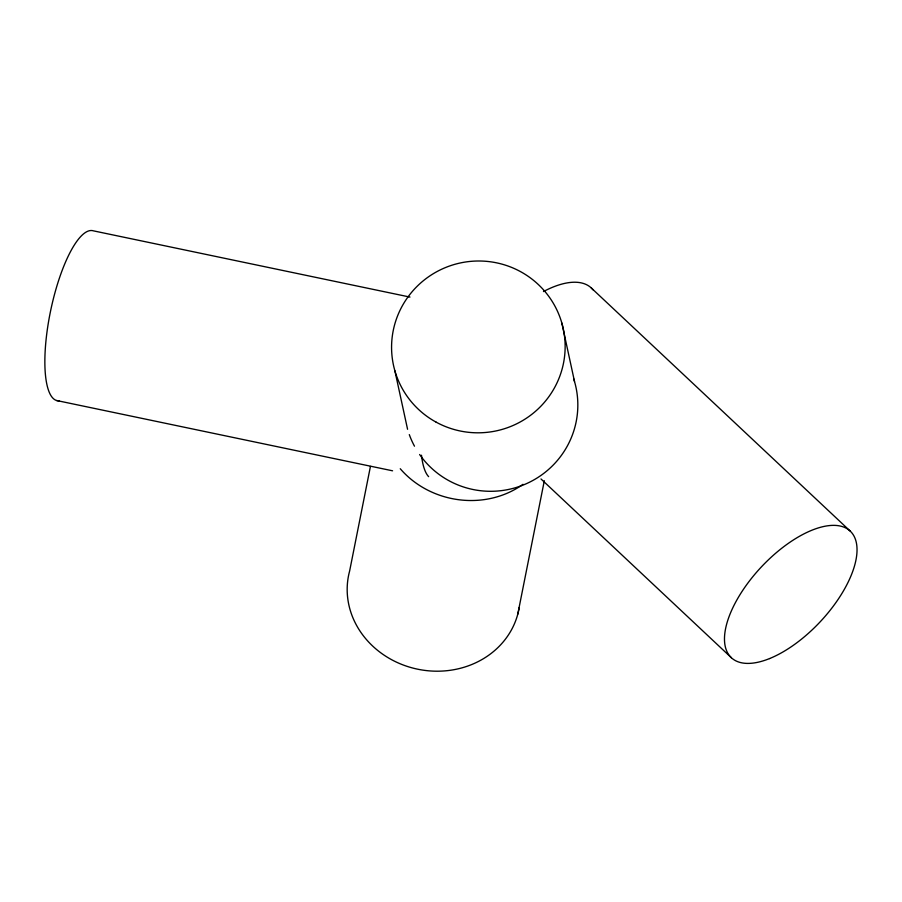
<?xml version="1.0" encoding="UTF-8"?>
<svg xmlns="http://www.w3.org/2000/svg" width="902" height="902" viewBox="0 0 902 902"><rect width="100%" height="100%" fill="white"/><g stroke="black" fill="none" stroke-linecap="round" stroke-linejoin="round"><path stroke-width="1.35" d="M370.44 466.424L349.626 571.022A86.829 78.215 11.3 0 0 416.927 669.036A86.829 78.215 11.3 0 0 519.225 607.587M517.759 614.239L544.323 480.732M409.982 297.085L93.301 230.822A86.829 24.816 -78.2 0 0 50.151 313.05A86.829 24.816 -78.2 0 0 59.205 400.792M56.612 400.511L392.573 470.81M591.238 287.918L850.158 531.041M541.008 478.973L731.364 657.716M561.833 323.017L574.518 381.512M394.884 370.79L407.569 429.284M543.455 291.56A86.829 40.218 -46.8 0 1 593.031 289.835M428.63 476.651A86.829 24.816 -78.2 0 1 421.493 455.239M573.706 378.84A86.829 85.859 -12.2 0 1 529.327 482.311A86.829 85.859 -12.2 0 1 419.622 454.518M414.48 446.186A86.829 85.859 -12.2 0 1 409.294 434.606M523.002 484.306A86.829 78.215 11.3 0 1 400.251 468.736M769.553 658.573A86.829 40.218 -46.8 0 0 855.739 540.309A86.829 40.218 -46.8 0 0 746.991 584.259A86.829 40.218 -46.8 0 0 769.553 658.573M436.128 422.147A86.829 85.859 -12.2 0 0 565.137 345.195A86.829 85.859 -12.2 0 0 433.817 273.385A86.829 85.859 -12.2 0 0 436.128 422.147"/></g></svg>
